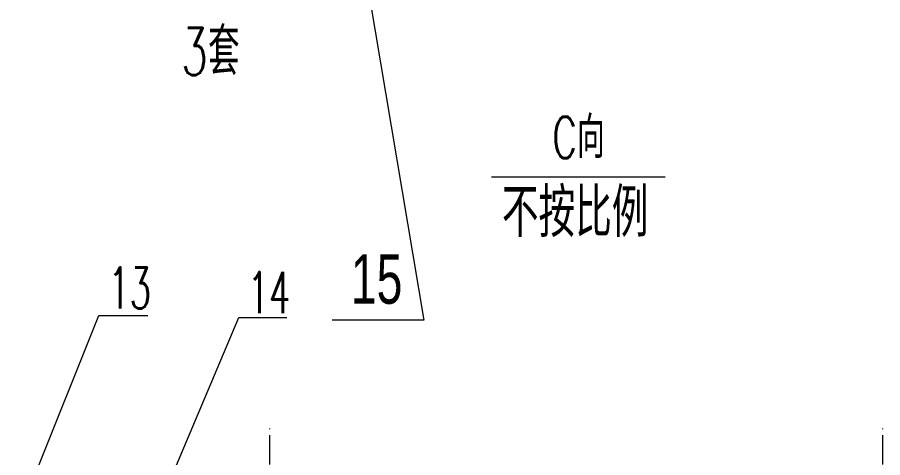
# Model space of a CAD drawing. Header units: millimetres. Extents: x 3384 to 3978, y 1077 to 1497.
# Drawn here: x 3616.8 to 3690.3, y 1203.5 to 1240.9 of the extents above; entities that cross this region are included whole.
import ezdxf

# ---------------------------------------------------------------- set-up
doc = ezdxf.new("R2010")
doc.units = ezdxf.units.MM
doc.linetypes.add('CENTERX2', pattern=[4, 2.5, -0.5, 0.5, -0.5])
doc.layers.add('2', color=2, linetype='Continuous', lineweight=18, true_color=0xffff00)
doc.layers.add('3', color=3, linetype='CENTERX2', lineweight=18, true_color=0x00ff00)
doc.styles.add('HZ', font='txt.shx', dxfattribs={"width": 0.67, "bigfont": 'hztxt.shx'})
doc.styles.get("Standard").update_dxf_attribs({"font": 'arial.ttf'})
doc.styles.add('STYLE1', font='txt.shx', dxfattribs={"width": 0.67, "bigfont": 'hztxt.shx'})
doc.styles.add('ZH', font='txt.shx', dxfattribs={"width": 0.75, "bigfont": 'hztxt.shx'})

msp = doc.modelspace()

# ---------------------------------------------------------------- linework, layer by layer
at = {"layer": '2', "ltscale": 0.5}
for p, q in [((3636.55329, 1302.94411), (3651.34229, 1215.16513)), ((3651.34229, 1215.16513), (3643.57986, 1215.16513))]:
    msp.add_line(p, q, dxfattribs=at)
at = {"layer": '2'}
for p, q in [((3657.09701, 1227.31063), (3671.84094, 1227.31063)), ((3616.84158, 1198.33033), (3623.75403, 1215.55709)), ((3623.75403, 1215.55709), (3627.92145, 1215.55709)), ((3626.76748, 1194.37385), (3635.63722, 1215.37361)), ((3635.63722, 1215.37361), (3639.70947, 1215.37361))]:
    msp.add_line(p, q, dxfattribs=at)
at = {"layer": '3'}
for p, q in [((3638.27161, 1126.89539), (3638.27161, 1205.97564)), ((3690.3095, 1126.89539), (3690.3095, 1205.97564))]:
    msp.add_line(p, q, dxfattribs=at)

# ---------------------------------------------------------------- texts
at = {"layer": '2'}
for s, insert, char_height, width, attachment_point, style in [('3套', (3630.73616, 1235.95667), 4, 48.6898571, 7, 'HZ'), ('\\T1;C向', (3662.25157, 1232.41824), 3.5, 35.254, 1, 'HZ'), ('\\T1;不按比例', (3657.98286, 1222.20811), 4.1472, 18.74016, 7, 'ZH'), ('\\T1;{\\W0.6;13}', (3624.58779, 1216.13464), 3.5, 6, 7, 'STYLE1'), ('\\T1;{\\W0.6;14}', (3636.40486, 1215.7478), 3.5, 6, 7, 'STYLE1')]:
    msp.add_mtext(s, dxfattribs=dict(at, insert=insert, char_height=char_height, width=width, attachment_point=attachment_point, style=style))
at = {"layer": '2', "ltscale": 0.5, "insert": (3645.16208, 1216.49462), "char_height": 4.2, "width": 8.04, "attachment_point": 7}
msp.add_mtext('\\W0.67;15', dxfattribs=at)

doc.saveas('drawing.dxf')
